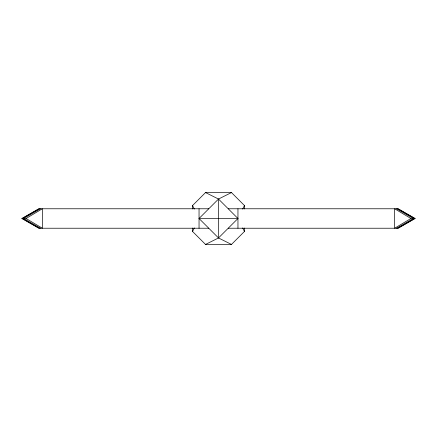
<?xml version="1.0" encoding="UTF-8"?>
<svg xmlns="http://www.w3.org/2000/svg" width="437" height="437" viewBox="0 0 437 437"><rect width="100%" height="100%" fill="white"/><g stroke="black" fill="none" stroke-linecap="round" stroke-linejoin="round"><path stroke-width="0.66" d="M244.441 228.059L244.441 231.473L231.473 244.441L205.527 244.441L192.559 231.473L194.328 227.934M242.672 209.066L244.441 205.527L231.473 192.559L205.527 192.559L192.559 205.527L192.559 208.941M231.473 244.441L218.5 237.957L199.043 218.5L218.5 199.043L231.473 192.559M205.527 244.441L218.5 237.957L237.957 218.5L218.5 199.043L205.527 192.559M26.094 218.5L42.334 208.771L42.334 228.229L26.094 218.5L21.85 218.5L38.806 208.771L208.771 208.771M410.906 218.5L394.666 228.229L394.666 208.771L410.906 218.5L415.15 218.5L398.194 208.771L228.229 208.771M40.362 208.771L23.724 218.5L40.362 228.229M396.638 228.229L413.276 218.5L396.638 208.771M39.226 208.771L22.303 218.5L39.226 228.229M397.774 228.229L414.697 218.5L397.774 208.771M415.15 218.5L398.194 228.229L228.229 228.229M199.043 218.5L237.957 218.5M208.771 228.229L38.806 228.229L21.85 218.5M242.672 227.934L244.441 231.473M192.559 205.527L194.328 209.066M244.441 205.527L244.441 208.941M237.957 208.771L237.957 228.229M218.5 199.043L218.5 237.957M199.043 208.771L199.043 228.229M192.559 228.059L192.559 231.473"/></g></svg>
